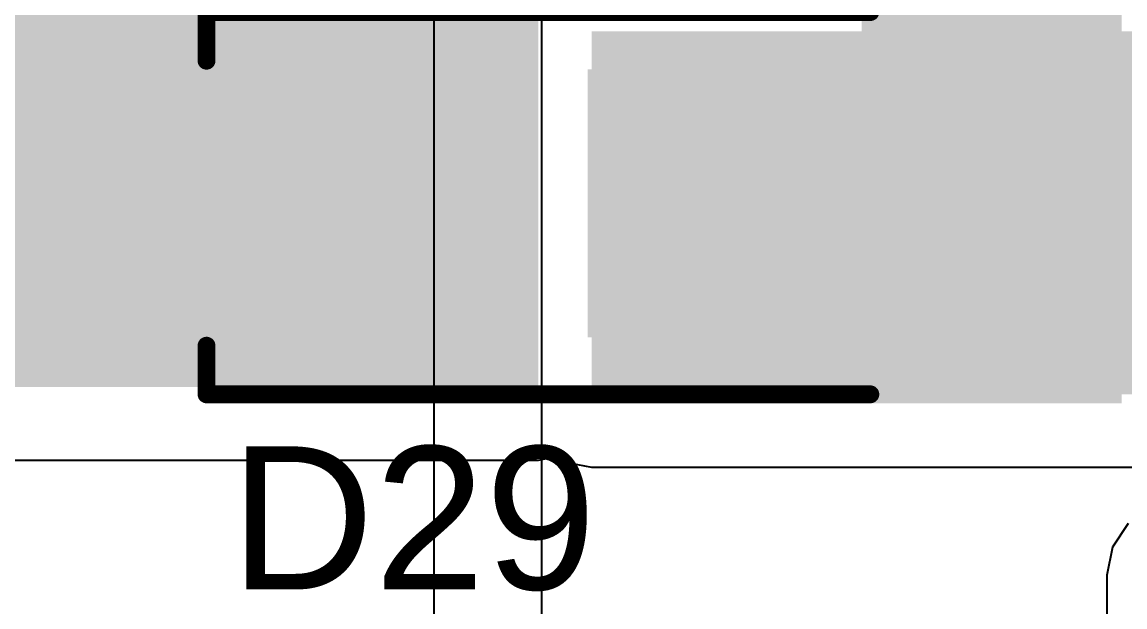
# Model space of a CAD drawing. Header units: inches. Extents: x -3 to 5437, y -3 to 5435.
# Drawn here: x 67.32 to 75.16, y 51.69 to 55.85 of the extents above; entities that cross this region are included whole.
import ezdxf

# ---------------------------------------------------------------- set-up
doc = ezdxf.new("R2010")
doc.units = ezdxf.units.IN
for name, color, linetype in [('PWR', 76, 'Continuous'), ('Top Layer', 1, 'Continuous'), ('Top Overlay', 2, 'Continuous'), ('Top Paste', 8, 'Continuous'), ('Top Solder', 216, 'Continuous')]:
    doc.layers.add(name, color=color, linetype=linetype)
doc.styles.add('Arial', font='', dxfattribs={"height": 0.2})
doc.styles.get('Arial').set_extended_font_data('Arial')

# ---------------------------------------------------------------- blocks, each defined once
blk = doc.blocks.new('SMA_30')
at = {"layer": 'Top Layer'}
for points in [[(-3.25, 0.85), (-0.75, 0.85), (-0.75, -0.85), (-3.25, -0.85)], [(0.75, 0.85), (3.25, 0.85), (3.25, -0.85), (0.75, -0.85)]]:
    blk.add_hatch(color=1, dxfattribs=at).paths.add_polyline_path(points)
at = {"layer": 'Top Overlay'}
for points in [[(-4.445, -1.4216), (-3.278, -1.4216), (-3.278, 1.4219), (-4.445, 1.4219)], [(-3.3, 0.924), (-2.596, 0.924), (-2.596, 1.4219), (-3.3, 1.4219)], [(-3.3, -1.4219), (-2.596, -1.4219), (-2.596, -0.924), (-3.3, -0.924)]]:
    blk.add_hatch(color=2, dxfattribs=at).paths.add_polyline_path(points)
at = {"layer": 'Top Paste'}
for points in [[(-3.25, 0.85), (-0.75, 0.85), (-0.75, -0.85), (-3.25, -0.85)], [(0.75, 0.85), (3.25, 0.85), (3.25, -0.85), (0.75, -0.85)]]:
    blk.add_hatch(color=8, dxfattribs=at).paths.add_polyline_path(points)
at = {"layer": 'Top Solder'}
for points in [[(-3.3516, 0.9516), (-0.6484, 0.9516), (-0.6484, -0.9516), (-3.3516, -0.9516)], [(0.6484, 0.9516), (3.3516, 0.9516), (3.3516, -0.9516), (0.6484, -0.9516)]]:
    blk.add_hatch(color=216, dxfattribs=at).paths.add_polyline_path(points)
at = {"layer": 'Top Overlay'}
for points in [[(2.0612, 1.3577, 0.127, 0.127, 0), (-2.6581, 1.3577, 0.127, 0.127, 0)], [(2.0612, 1.3577, 0.127, 0.127, 0), (2.0612, 1.0122, 0.127, 0.127, 0)], [(2.0612, -1.0122, 0.127, 0.127, 0), (2.0612, -1.3577, 0.127, 0.127, 0)], [(2.0612, -1.3577, 0.127, 0.127, 0), (-2.6581, -1.3577, 0.127, 0.127, 0)]]:
    blk.add_lwpolyline(points, format="xyseb", dxfattribs=at)
for points in [[(-2.6899, 1.3577, 0.0635, 0.0635, 1), (-2.6264, 1.3577, 0.0635, 0.0635, 1)], [(2.0295, 1.3577, 0.0635, 0.0635, 1), (2.093, 1.3577, 0.0635, 0.0635, 1)], [(2.0295, 1.3577, 0.0635, 0.0635, 1), (2.093, 1.3577, 0.0635, 0.0635, 1)], [(2.0295, 1.0122, 0.0635, 0.0635, 1), (2.093, 1.0122, 0.0635, 0.0635, 1)], [(2.0295, -1.0122, 0.0635, 0.0635, 1), (2.093, -1.0122, 0.0635, 0.0635, 1)], [(-2.6899, -1.3577, 0.0635, 0.0635, 1), (-2.6264, -1.3577, 0.0635, 0.0635, 1)], [(2.0295, -1.3577, 0.0635, 0.0635, 1), (2.093, -1.3577, 0.0635, 0.0635, 1)], [(2.0295, -1.3577, 0.0635, 0.0635, 1), (2.093, -1.3577, 0.0635, 0.0635, 1)]]:
    blk.add_lwpolyline(points, format="xyseb", close=True, dxfattribs=at)

msp = doc.modelspace()

# ---------------------------------------------------------------- hatches: boundary and pattern name
at = {"layer": 'Top Layer'}
for points in [[(63.5384, 53.2523), (70.993, 53.2523), (70.993, 58.8164), (63.5384, 58.8164)], [(71.3705, 53.201), (81.159, 53.201), (81.159, 55.7806), (71.3705, 55.7806)]]:
    msp.add_hatch(color=1, dxfattribs=at).paths.add_polyline_path(points)

# ---------------------------------------------------------------- linework, layer by layer
at = {"layer": 'PWR'}
for p, q in [((71.0184, 38.4302), (71.0184, 72.6184)), ((70.2498, 72.3), (70.2498, 42.0955))]:
    msp.add_line(p, q, dxfattribs=at)
at = {"layer": 'Top Layer'}
for p, q in [((63.5384, 52.7343), (70.993, 52.7343)), ((70.993, 52.7343), (71.1174, 52.7591)), ((71.1174, 52.7591), (71.1723, 52.7225)), ((71.1723, 52.7225), (71.3705, 52.683)), ((71.3705, 52.683), (81.159, 52.683)), ((75.1858, 52.2838), (75.0736, 52.1158)), ((75.0736, 52.1158), (75.0341, 51.9176)), ((75.0341, 51.9176), (75.0341, 43.9889))]:
    msp.add_line(p, q, dxfattribs=at)

# ---------------------------------------------------------------- block references
at = {"rotation": 180}
msp.add_blockref('SMA_30', (70.6948, 54.5587), dxfattribs=at)

# ---------------------------------------------------------------- texts
at = {"layer": 'Top Overlay', "style": 'Arial'}
msp.add_text('D29', height=1.016, dxfattribs=at).set_placement((68.8006, 51.8157))

doc.saveas('drawing.dxf')
